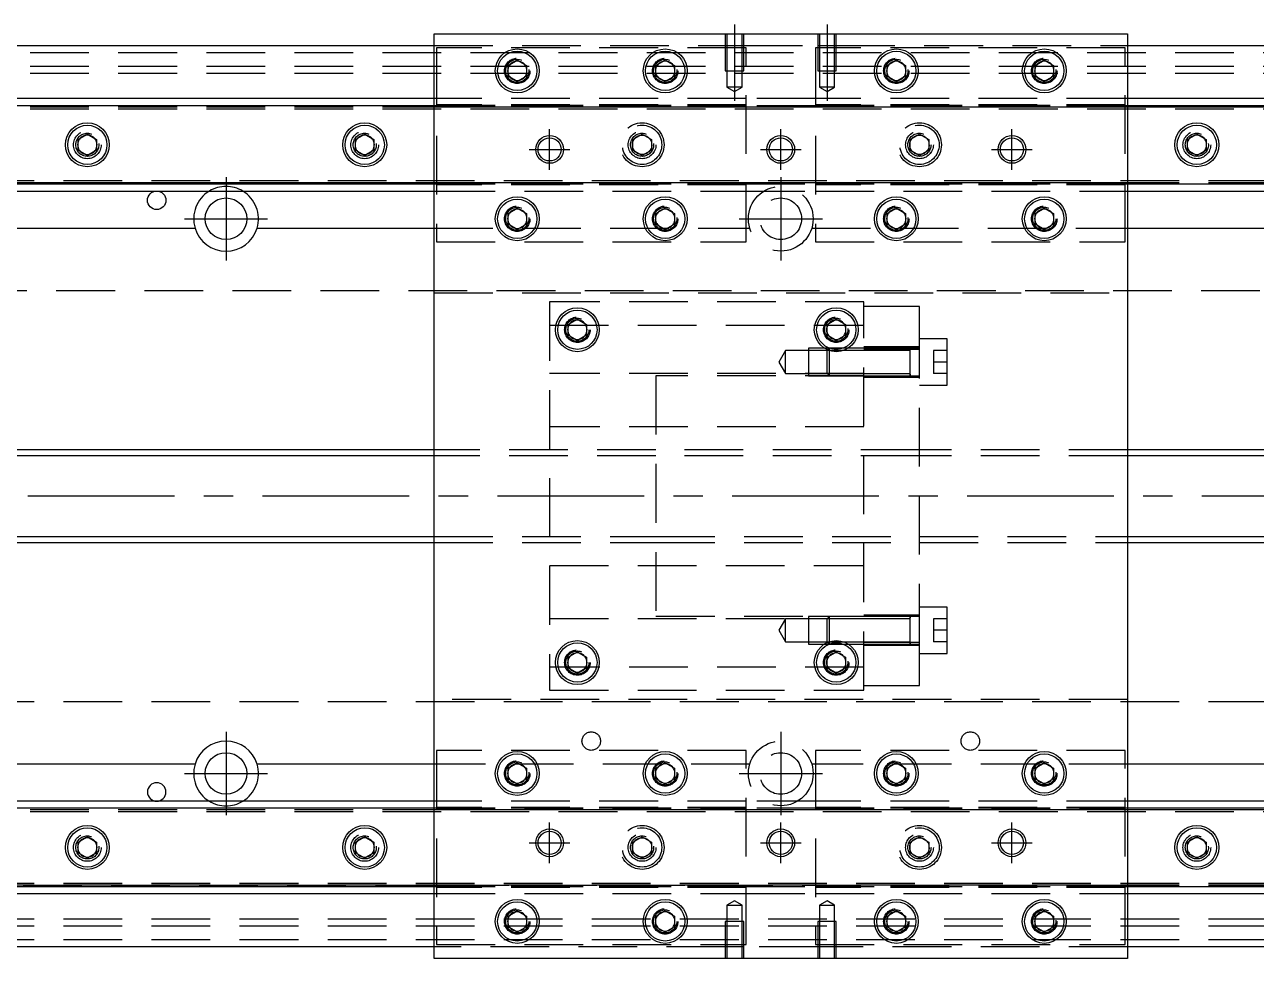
# Model space of a CAD drawing. Extents: x -20 to 1043, y -301 to 102.
# Drawn here: x 246.4 to 512.9, y -100 to 102 of the extents above; entities that cross this region are included whole.
import ezdxf

# ---------------------------------------------------------------- set-up
doc = ezdxf.new("R2010")
doc.units = 0
doc.linetypes.add('CENTER', pattern=[50.8, 31.75, -6.35, 6.35, -6.35])
doc.linetypes.add('DASHED', pattern=[19.05, 12.7, -6.35])
doc.layers.get('0').update_dxf_attribs({"linetype": 'CONTINUOUS'})
doc.layers.add('CENTER', color=1, linetype='CENTER')

msp = doc.modelspace()

# ---------------------------------------------------------------- linework, layer by layer
at = {"color": 7, "linetype": 'CONTINUOUS'}
for p, q in [((335, -100), (335, 100)), ((335, 100), (485, 100)), ((485, 100), (485, -100)), ((0, 97.5), (335, 97.5)), ((485, 97.5), (820, 97.5)), ((351, 93.1547), (353, 94.309402)), ((353, 94.309402), (355, 93.1547)), ((383, 93.1547), (385, 94.309402)), ((385, 94.309402), (387, 93.1547)), ((433, 93.1547), (435, 94.309402)), ((435, 94.309402), (437, 93.1547)), ((465, 93.1547), (467, 94.309402)), ((467, 94.309402), (469, 93.1547)), ((351, 90.8453), (351, 93.1547)), ((353, 89.690598), (351, 90.8453)), ((355, 90.8453), (353, 89.690598)), ((355, 93.1547), (355, 90.8453)), ((383, 90.8453), (383, 93.1547)), ((385, 89.690598), (383, 90.8453)), ((387, 90.8453), (385, 89.690598)), ((387, 93.1547), (387, 90.8453)), ((433, 90.8453), (433, 93.1547)), ((435, 89.690598), (433, 90.8453)), ((437, 90.8453), (435, 89.690598)), ((437, 93.1547), (437, 90.8453)), ((465, 90.8453), (465, 93.1547)), ((467, 89.690598), (465, 90.8453)), ((469, 90.8453), (467, 89.690598)), ((469, 93.1547), (469, 90.8453)), ((335, 86), (0, 86)), ((820, 86), (485, 86)), ((335, 84.460392), (0, 84.460392)), ((820, 84.460392), (485, 84.460392)), ((258, 77.1547), (260, 78.309402)), ((260, 78.309402), (262, 77.1547)), ((318, 77.1547), (320, 78.309402)), ((320, 78.309402), (322, 77.1547)), ((498, 77.1547), (500, 78.309402)), ((500, 78.309402), (502, 77.1547)), ((258, 74.8453), (258, 77.1547)), ((260, 73.690598), (258, 74.8453)), ((262, 74.8453), (260, 73.690598)), ((262, 77.1547), (262, 74.8453)), ((318, 74.8453), (318, 77.1547)), ((320, 73.690598), (318, 74.8453)), ((322, 74.8453), (320, 73.690598)), ((322, 77.1547), (322, 74.8453)), ((498, 74.8453), (498, 77.1547)), ((500, 73.690598), (498, 74.8453)), ((502, 74.8453), (500, 73.690598)), ((502, 77.1547), (502, 74.8453)), ((0, 67.539608), (335, 67.539608)), ((485, 67.539608), (820, 67.539608)), ((0, 66), (335, 66)), ((485, 66), (820, 66)), ((351, 61.1547), (353, 62.309402)), ((353, 62.309402), (355, 61.1547)), ((383, 61.1547), (385, 62.309402)), ((385, 62.309402), (387, 61.1547)), ((433, 61.1547), (435, 62.309402)), ((435, 62.309402), (437, 61.1547)), ((465, 61.1547), (467, 62.309402)), ((467, 62.309402), (469, 61.1547)), ((351, 58.8453), (351, 61.1547)), ((353, 57.690598), (351, 58.8453)), ((355, 58.8453), (353, 57.690598)), ((355, 61.1547), (355, 58.8453)), ((383, 58.8453), (383, 61.1547)), ((385, 57.690598), (383, 58.8453)), ((387, 58.8453), (385, 57.690598)), ((387, 61.1547), (387, 58.8453)), ((433, 58.8453), (433, 61.1547)), ((435, 57.690598), (433, 58.8453)), ((437, 58.8453), (435, 57.690598)), ((437, 61.1547), (437, 58.8453)), ((465, 58.8453), (465, 61.1547)), ((467, 57.690598), (465, 58.8453)), ((469, 58.8453), (467, 57.690598)), ((469, 61.1547), (469, 58.8453)), ((176.708204, 58), (283.291796, 58)), ((296.708204, 58), (335, 58)), ((485, 58), (523.291796, 58)), ((364, 37.1547), (366, 38.309402)), ((366, 38.309402), (368, 37.1547)), ((420, 37.1547), (422, 38.309402)), ((422, 38.309402), (424, 37.1547)), ((364, 34.8453), (364, 37.1547)), ((366, 33.690598), (364, 34.8453)), ((368, 34.8453), (366, 33.690598)), ((368, 37.1547), (368, 34.8453)), ((420, 34.8453), (420, 37.1547)), ((422, 33.690598), (420, 34.8453)), ((424, 34.8453), (422, 33.690598)), ((424, 37.1547), (424, 34.8453)), ((438, 26.011846), (438, 26.012874)), ((335, 10), (28, 10)), ((763, 10), (485, 10)), ((28, -10), (335, -10)), ((485, -10), (763, -10)), ((420, -31.511852), (420.44468, -31.511852)), ((364, -34.8453), (366, -33.690598)), ((366, -33.690598), (368, -34.8453)), ((420, -34.8453), (422, -33.690598)), ((422, -33.690598), (424, -34.8453)), ((364, -37.1547), (364, -34.8453)), ((366, -38.309402), (364, -37.1547)), ((368, -37.1547), (366, -38.309402)), ((368, -34.8453), (368, -37.1547)), ((420, -37.1547), (420, -34.8453)), ((422, -38.309402), (420, -37.1547)), ((424, -37.1547), (422, -38.309402)), ((424, -34.8453), (424, -37.1547)), ((283.291796, -58), (176.708204, -58)), ((335, -58), (296.708204, -58)), ((351, -58.8453), (353, -57.690598)), ((353, -57.690598), (355, -58.8453)), ((383, -58.8453), (385, -57.690598)), ((385, -57.690598), (387, -58.8453)), ((433, -58.8453), (435, -57.690598)), ((435, -57.690598), (437, -58.8453)), ((465, -58.8453), (467, -57.690598)), ((467, -57.690598), (469, -58.8453)), ((523.291796, -58), (485, -58)), ((351, -61.1547), (351, -58.8453)), ((353, -62.309402), (351, -61.1547)), ((355, -61.1547), (353, -62.309402)), ((355, -58.8453), (355, -61.1547)), ((383, -61.1547), (383, -58.8453)), ((385, -62.309402), (383, -61.1547)), ((387, -61.1547), (385, -62.309402)), ((387, -58.8453), (387, -61.1547)), ((433, -61.1547), (433, -58.8453)), ((435, -62.309402), (433, -61.1547)), ((437, -61.1547), (435, -62.309402)), ((437, -58.8453), (437, -61.1547)), ((465, -61.1547), (465, -58.8453)), ((467, -62.309402), (465, -61.1547)), ((469, -61.1547), (467, -62.309402)), ((469, -58.8453), (469, -61.1547)), ((335, -66), (0, -66)), ((820, -66), (485, -66)), ((335, -67.539608), (0, -67.539608)), ((820, -67.539608), (485, -67.539608)), ((258, -74.8453), (260, -73.690598)), ((260, -73.690598), (262, -74.8453)), ((318, -74.8453), (320, -73.690598)), ((320, -73.690598), (322, -74.8453)), ((498, -74.8453), (500, -73.690598)), ((500, -73.690598), (502, -74.8453)), ((258, -77.1547), (258, -74.8453)), ((260, -78.309402), (258, -77.1547)), ((262, -77.1547), (260, -78.309402)), ((262, -74.8453), (262, -77.1547)), ((318, -77.1547), (318, -74.8453)), ((320, -78.309402), (318, -77.1547)), ((322, -77.1547), (320, -78.309402)), ((322, -74.8453), (322, -77.1547)), ((498, -77.1547), (498, -74.8453)), ((500, -78.309402), (498, -77.1547)), ((502, -77.1547), (500, -78.309402)), ((502, -74.8453), (502, -77.1547)), ((0, -84.460392), (335, -84.460392)), ((485, -84.460392), (820, -84.460392)), ((0, -86), (335, -86)), ((485, -86), (820, -86)), ((351, -90.8453), (353, -89.690598)), ((353, -89.690598), (355, -90.8453)), ((383, -90.8453), (385, -89.690598)), ((385, -89.690598), (387, -90.8453)), ((433, -90.8453), (435, -89.690598)), ((435, -89.690598), (437, -90.8453)), ((465, -90.8453), (467, -89.690598)), ((467, -89.690598), (469, -90.8453)), ((351, -93.1547), (351, -90.8453)), ((353, -94.309402), (351, -93.1547)), ((355, -93.1547), (353, -94.309402)), ((355, -90.8453), (355, -93.1547)), ((383, -93.1547), (383, -90.8453)), ((385, -94.309402), (383, -93.1547)), ((387, -93.1547), (385, -94.309402)), ((387, -90.8453), (387, -93.1547)), ((433, -93.1547), (433, -90.8453)), ((435, -94.309402), (433, -93.1547)), ((437, -93.1547), (435, -94.309402)), ((437, -90.8453), (437, -93.1547)), ((465, -93.1547), (465, -90.8453)), ((467, -94.309402), (465, -93.1547)), ((469, -93.1547), (467, -94.309402)), ((469, -90.8453), (469, -93.1547)), ((335, -97.5), (0, -97.5)), ((820, -97.5), (485, -97.5)), ((485, -100), (335, -100))]:
    msp.add_line(p, q, dxfattribs=at)
at = {"color": 3, "linetype": 'DASHED'}
for p, q in [((398.000006, 100), (398.000006, 92)), ((398.35, 100), (398.35, 92)), ((401.65, 92), (401.65, 100)), ((401.999994, 92), (401.999994, 100)), ((418.000006, 100), (418.000006, 92)), ((418.35, 100), (418.35, 92)), ((421.65, 92), (421.65, 100)), ((421.999994, 92), (421.999994, 100)), ((0, 96), (820, 96)), ((335, 97.5), (398.000006, 97.5)), ((335.5, 97), (335.5, 55)), ((402.5, 97), (335.5, 97)), ((398.000006, 97.5), (401.999994, 97.5)), ((401.999994, 97.5), (418.000006, 97.5)), ((402.5, 55), (402.5, 97)), ((484.5, 97), (417.5, 97)), ((417.5, 97), (417.5, 55)), ((418.000006, 97.5), (421.999994, 97.5)), ((421.999994, 97.5), (485, 97.5)), ((484.5, 55), (484.5, 97)), ((0, 93), (820, 93)), ((0, 91.5), (820, 91.5)), ((355.483582, 92.286038), (355.5, 92)), ((387.483582, 92.286038), (387.5, 92)), ((398.000006, 92), (401.999994, 92)), ((398.35, 92), (398.35, 88.5)), ((401.65, 88.5), (401.65, 92)), ((418.000006, 92), (421.999994, 92)), ((418.35, 92), (418.35, 88.5)), ((421.65, 88.5), (421.65, 92)), ((437.483582, 92.286038), (437.5, 92)), ((469.483582, 92.286038), (469.5, 92)), ((401.65, 88.5), (398.35, 88.5)), ((398.35, 88.5), (400, 87.547372)), ((400, 87.547372), (401.65, 88.5)), ((421.65, 88.5), (418.35, 88.5)), ((418.35, 88.5), (420, 87.547372)), ((420, 87.547372), (421.65, 88.5)), ((335.5, 86), (335, 86)), ((402.5, 86), (335.5, 86)), ((417.5, 86), (402.5, 86)), ((484.5, 86), (417.5, 86)), ((485, 86), (484.5, 86)), ((0, 84.204452), (335, 84.204452)), ((0, 84.2), (820, 84.2)), ((0, 83.8), (820, 83.8)), ((335.5, 84.460392), (335, 84.460392)), ((335, 84.204452), (335.5, 84.204452)), ((402.5, 84.643014), (335.5, 84.643014)), ((335.5, 84.6), (402.5, 84.6)), ((402.5, 84.460392), (335.5, 84.460392)), ((335.5, 84.3), (402.5, 84.3)), ((335.5, 84.204452), (484.5, 84.204452)), ((417.5, 84.460392), (402.5, 84.460392)), ((484.5, 84.643014), (417.5, 84.643014)), ((417.5, 84.6), (484.5, 84.6)), ((484.5, 84.460392), (417.5, 84.460392)), ((417.5, 84.3), (484.5, 84.3)), ((485, 84.460392), (484.5, 84.460392)), ((484.5, 84.204452), (485, 84.204452)), ((485, 84.204452), (820, 84.204452)), ((378, 77.1547), (380, 78.309402)), ((380, 78.309402), (382, 77.1547)), ((438, 77.1547), (440, 78.309402)), ((440, 78.309402), (442, 77.1547)), ((262.483582, 76.286038), (262.5, 76)), ((322.483582, 76.286038), (322.5, 76)), ((378, 74.8453), (378, 77.1547)), ((380, 73.690598), (378, 74.8453)), ((382, 74.8453), (380, 73.690598)), ((382, 77.1547), (382, 74.8453)), ((382.483582, 76.286038), (382.5, 76)), ((437.5, 76), (437.518502, 76.303588)), ((438, 74.8453), (438, 77.1547)), ((440, 73.690598), (438, 74.8453)), ((442, 74.8453), (440, 73.690598)), ((442, 77.1547), (442, 74.8453)), ((502.483582, 76.286038), (502.5, 76)), ((820, 68.2), (0, 68.2)), ((820, 67.8), (0, 67.8)), ((335, 67.795548), (0, 67.795548)), ((335.5, 67.795548), (335, 67.795548)), ((335, 67.539608), (335.5, 67.539608)), ((484.5, 67.795548), (335.5, 67.795548)), ((402.5, 67.7), (335.5, 67.7)), ((335.5, 67.539608), (402.5, 67.539608)), ((402.5, 67.4), (335.5, 67.4)), ((402.5, 67.356986), (335.5, 67.356986)), ((402.5, 67.539608), (417.5, 67.539608)), ((484.5, 67.7), (417.5, 67.7)), ((417.5, 67.539608), (484.5, 67.539608)), ((484.5, 67.4), (417.5, 67.4)), ((484.5, 67.356986), (417.5, 67.356986)), ((485, 67.795548), (484.5, 67.795548)), ((484.5, 67.539608), (485, 67.539608)), ((820, 67.795548), (485, 67.795548)), ((335, 66), (335.5, 66)), ((335.5, 66), (402.5, 66)), ((402.5, 66), (417.5, 66)), ((417.5, 66), (484.5, 66)), ((484.5, 66), (485, 66)), ((355.483582, 60.286038), (355.5, 60)), ((387.483582, 60.286038), (387.5, 60)), ((437.483582, 60.286038), (437.5, 60)), ((464.5, 60), (464.512884, 60.253488)), ((335, 58), (403.291796, 58)), ((416.708204, 58), (485, 58)), ((335.5, 55), (402.5, 55)), ((417.5, 55), (484.5, 55)), ((5.640312, 44.5), (820, 44.5)), ((335, 44), (485, 44)), ((428, 42), (360, 42)), ((360, 42), (360, -42)), ((428, -42), (428, 42)), ((440, 41), (428, 41)), ((440, 31.701734), (440, 41)), ((360, 37), (428, 37)), ((363.5, 36), (363.512884, 36.253488)), ((424.483582, 36.286038), (424.5, 36)), ((416, 32.011846), (416, 26.011856)), ((419.419858, 32.011846), (416, 32.011846)), ((420.49998, 32.011846), (419.419858, 32.011846)), ((420.5, 32.011852), (420.124214, 31.636066)), ((420.531284, 32.011846), (420.499994, 32.011846)), ((420.5, 32.011852), (420.5, 31.49306)), ((420.53127, 32.011852), (420.5, 32.011852)), ((423.46873, 32.011852), (420.53127, 32.011852)), ((423.468716, 32.011846), (420.531284, 32.011846)), ((424.580142, 32.011846), (423.468716, 32.011846)), ((424.580148, 32.011852), (423.46873, 32.011852)), ((428, 32.011846), (424.580142, 32.011846)), ((428, 32.011852), (424.580148, 32.011852)), ((440, 32.261852), (428, 32.261852)), ((438.005, 32.011852), (428.00002, 32.011852)), ((440, 32.011852), (437.995, 32.011852)), ((438, 31.662054), (438, 32.011852)), ((438, 32.011852), (438, 31.662054)), ((446, 34.011852), (440, 34.011852)), ((446, 24.011852), (446, 34.011852)), ((411, 31.511852), (409.556624, 29.011852)), ((411, 26.511852), (411, 31.511852)), ((416, 31.511852), (411, 31.511852)), ((419.99998, 31.511852), (416, 31.511852)), ((420.124214, 31.636066), (420, 31.511852)), ((420, 26.511852), (420, 31.511852)), ((420.44468, 31.511852), (420, 31.511852)), ((423.55532, 31.511852), (420.44468, 31.511852)), ((420.5, 31.49306), (420.5, 26.011852)), ((428, 31.511852), (423.55532, 31.511852)), ((440, 31.701734), (428, 31.701734)), ((438, 31.511852), (428.00002, 31.511852)), ((438, 26.361648), (438, 31.662054)), ((440, -31.701734), (440, 31.701734)), ((443, 31.511852), (443, 29.011852)), ((446, 31.511852), (443, 31.511852)), ((409.556624, 29.011852), (411, 26.511852)), ((446, 29.011852), (443, 29.011852)), ((443, 29.011852), (443, 26.511852)), ((428, 26.5), (360, 26.5)), ((383, 26), (383, -26)), ((428, 26), (383, 26)), ((411, 26.511852), (416, 26.511852)), ((416, 26.511852), (419.99998, 26.511852)), ((416, 26.011856), (420.49998, 26.011856)), ((420, 26.511852), (428, 26.511852)), ((420, 26.511852), (420.5, 26.011852)), ((420.5, 26.011856), (428, 26.011856)), ((420.5, 26.011852), (428, 26.011852)), ((428, 25.761852), (440, 25.761852)), ((428.00002, 26.511852), (438, 26.511852)), ((428.00002, 26.011852), (438.005, 26.011852)), ((437.995, 26.011852), (440, 26.011852)), ((438, 26.011852), (438, 26.361648)), ((438, 26.361648), (438, 26.011852)), ((440, 24.011852), (446, 24.011852)), ((446, 26.511852), (443, 26.511852)), ((428, 15), (360, 15)), ((382.99998, 10), (335, 10)), ((382.99998, 8.75), (335, 8.75)), ((440, 10), (383, 10)), ((440, 8.75), (383, 8.75)), ((485, 10), (440.00002, 10)), ((485, 8.75), (440.00002, 8.75)), ((335, -8.75), (382.99998, -8.75)), ((335, -10), (382.99998, -10)), ((383, -8.75), (440, -8.75)), ((383, -10), (440, -10)), ((440.00002, -8.75), (485, -8.75)), ((440.00002, -10), (485, -10)), ((360, -15), (428, -15)), ((360, -26.5), (428, -26.5)), ((383, -26), (428, -26)), ((411, -26.511852), (409.556624, -29.011852)), ((411, -31.511852), (411, -26.511852)), ((416, -26.511852), (411, -26.511852)), ((416, -26.011856), (416, -32.011846)), ((420.49998, -26.011856), (416, -26.011856)), ((419.99998, -26.511852), (416, -26.511852)), ((420.5, -26.011852), (420, -26.511852)), ((420, -31.511852), (420, -26.511852)), ((428, -26.511852), (420, -26.511852)), ((420.5, -26.011852), (420.5, -31.49306)), ((428, -26.011852), (420.5, -26.011852)), ((428, -26.011856), (420.5, -26.011856)), ((440, -25.761852), (428, -25.761852)), ((438.005, -26.011852), (428.00002, -26.011852)), ((438, -26.511852), (428.00002, -26.511852)), ((440, -26.011852), (437.995, -26.011852)), ((438, -26.511852), (438, -26.011846)), ((438, -26.361648), (438, -26.011852)), ((438, -26.011852), (438, -26.361648)), ((438, -31.662054), (438, -26.361648)), ((446, -24.011852), (440, -24.011852)), ((443, -26.511852), (443, -29.011852)), ((446, -26.511852), (443, -26.511852)), ((446, -34.011852), (446, -24.011852)), ((409.556624, -29.011852), (411, -31.511852)), ((446, -29.011852), (443, -29.011852)), ((443, -29.011852), (443, -31.511852)), ((411, -31.511852), (416, -31.511852)), ((416, -31.511852), (419.99998, -31.511852)), ((420, -31.511852), (420.124214, -31.636066)), ((420.124214, -31.636066), (420.5, -32.011852)), ((420.44468, -31.511852), (423.55532, -31.511852)), ((420.5, -31.49306), (420.5, -32.011852)), ((423.55532, -31.511852), (428, -31.511852)), ((440, -31.701734), (428, -31.701734)), ((440, -31.701734), (428, -31.701734)), ((428.00002, -31.511852), (438, -31.511852)), ((438, -32.011856), (438, -31.511852)), ((438, -32.011852), (438, -31.662054)), ((438, -31.662054), (438, -32.011852)), ((440, -41), (440, -31.701734)), ((446, -31.511852), (443, -31.511852)), ((416, -32.011846), (419.419858, -32.011846)), ((419.419858, -32.011846), (420.49998, -32.011846)), ((420.499994, -32.011846), (420.531284, -32.011846)), ((420.5, -32.011852), (420.53127, -32.011852)), ((420.53127, -32.011852), (423.46873, -32.011852)), ((420.531284, -32.011846), (423.468716, -32.011846)), ((423.468716, -32.011846), (424.580142, -32.011846)), ((423.46873, -32.011852), (424.580148, -32.011852)), ((424.580142, -32.011846), (428, -32.011846)), ((424.580148, -32.011852), (428, -32.011852)), ((428, -32.261852), (440, -32.261852)), ((428.00002, -32.011852), (438.005, -32.011852)), ((437.995, -32.011852), (440, -32.011852)), ((440, -34.011852), (446, -34.011852)), ((428, -37), (360, -37)), ((363.5, -36), (363.512884, -35.746512)), ((424.483582, -35.713962), (424.5, -36)), ((360, -42), (428, -42)), ((428, -41), (440, -41)), ((820, -44.5), (5.640312, -44.5)), ((485, -44), (335, -44)), ((402.5, -55), (335.5, -55)), ((335.5, -55), (335.5, -97)), ((402.5, -97), (402.5, -55)), ((484.5, -55), (417.5, -55)), ((417.5, -55), (417.5, -97)), ((484.5, -97), (484.5, -55)), ((403.291796, -58), (335, -58)), ((485, -58), (416.708204, -58)), ((355.483582, -59.713962), (355.5, -60)), ((387.483582, -59.713962), (387.5, -60)), ((437.483582, -59.713962), (437.5, -60)), ((469.483582, -59.713962), (469.5, -60)), ((335.5, -66), (335, -66)), ((402.5, -66), (335.5, -66)), ((417.5, -66), (402.5, -66)), ((484.5, -66), (417.5, -66)), ((485, -66), (484.5, -66)), ((0, -67.795548), (335, -67.795548)), ((0, -67.8), (820, -67.8)), ((0, -68.2), (820, -68.2)), ((335.5, -67.539608), (335, -67.539608)), ((335, -67.795548), (335.5, -67.795548)), ((402.5, -67.356986), (335.5, -67.356986)), ((335.5, -67.4), (402.5, -67.4)), ((402.5, -67.539608), (335.5, -67.539608)), ((335.5, -67.7), (402.5, -67.7)), ((335.5, -67.795548), (484.5, -67.795548)), ((417.5, -67.539608), (402.5, -67.539608)), ((484.5, -67.356986), (417.5, -67.356986)), ((417.5, -67.4), (484.5, -67.4)), ((484.5, -67.539608), (417.5, -67.539608)), ((417.5, -67.7), (484.5, -67.7)), ((485, -67.539608), (484.5, -67.539608)), ((484.5, -67.795548), (485, -67.795548)), ((485, -67.795548), (820, -67.795548)), ((378, -74.8453), (380, -73.690598)), ((380, -73.690598), (382, -74.8453)), ((438, -74.8453), (440, -73.690598)), ((440, -73.690598), (442, -74.8453)), ((262.483582, -75.713962), (262.5, -76)), ((322.483582, -75.713962), (322.5, -76)), ((378, -77.1547), (378, -74.8453)), ((380, -78.309402), (378, -77.1547)), ((382, -77.1547), (380, -78.309402)), ((382, -74.8453), (382, -77.1547)), ((382.483582, -75.713962), (382.5, -76)), ((437.5, -76), (437.518502, -75.696412)), ((438, -77.1547), (438, -74.8453)), ((440, -78.309402), (438, -77.1547)), ((442, -77.1547), (440, -78.309402)), ((442, -74.8453), (442, -77.1547)), ((502.483582, -75.713962), (502.5, -76)), ((820, -83.8), (0, -83.8)), ((820, -84.2), (0, -84.2)), ((335, -84.204452), (0, -84.204452)), ((335.5, -84.204452), (335, -84.204452)), ((335, -84.460392), (335.5, -84.460392)), ((484.5, -84.204452), (335.5, -84.204452)), ((402.5, -84.3), (335.5, -84.3)), ((335.5, -84.460392), (402.5, -84.460392)), ((402.5, -84.6), (335.5, -84.6)), ((402.5, -84.643014), (335.5, -84.643014)), ((402.5, -84.460392), (417.5, -84.460392)), ((484.5, -84.3), (417.5, -84.3)), ((417.5, -84.460392), (484.5, -84.460392)), ((484.5, -84.6), (417.5, -84.6)), ((484.5, -84.643014), (417.5, -84.643014)), ((485, -84.204452), (484.5, -84.204452)), ((484.5, -84.460392), (485, -84.460392)), ((820, -84.204452), (485, -84.204452)), ((335, -86), (335.5, -86)), ((335.5, -86), (402.5, -86)), ((400, -87.547372), (398.35, -88.5)), ((401.65, -88.5), (400, -87.547372)), ((402.5, -86), (417.5, -86)), ((417.5, -86), (484.5, -86)), ((420, -87.547372), (418.35, -88.5)), ((421.65, -88.5), (420, -87.547372)), ((484.5, -86), (485, -86)), ((398.35, -88.5), (401.65, -88.5)), ((398.35, -88.5), (398.35, -92)), ((401.65, -92), (401.65, -88.5)), ((418.35, -88.5), (421.65, -88.5)), ((418.35, -88.5), (418.35, -92)), ((421.65, -92), (421.65, -88.5)), ((820, -91.5), (0, -91.5)), ((820, -93), (0, -93)), ((350.5, -92), (350.512884, -91.746512)), ((382.5, -92), (382.518502, -91.696412)), ((401.999994, -92), (398.000006, -92)), ((398.000006, -92), (398.000006, -100)), ((398.35, -92), (398.35, -100)), ((401.65, -100), (401.65, -92)), ((401.999994, -100), (401.999994, -92)), ((421.999994, -92), (418.000006, -92)), ((418.000006, -92), (418.000006, -100)), ((418.35, -92), (418.35, -100)), ((421.65, -100), (421.65, -92)), ((421.999994, -100), (421.999994, -92)), ((432.5, -92), (432.518502, -91.696412)), ((469.483582, -91.713962), (469.5, -92)), ((820, -96), (0, -96)), ((398.000006, -97.5), (335, -97.5)), ((335.5, -97), (402.5, -97)), ((401.999994, -97.5), (398.000006, -97.5)), ((418.000006, -97.5), (401.999994, -97.5)), ((417.5, -97), (484.5, -97)), ((421.999994, -97.5), (418.000006, -97.5)), ((485, -97.5), (421.999994, -97.5))]:
    msp.add_line(p, q, dxfattribs=at)
at = {"color": 3, "linetype": 'CONTINUOUS'}
for p, q in [((335, 8.75), (28, 8.75)), ((763, 8.75), (485, 8.75)), ((28, -8.75), (335, -8.75)), ((485, -8.75), (763, -8.75))]:
    msp.add_line(p, q, dxfattribs=at)
at = {"color": 7, "linetype": 'CONTINUOUS'}
for centre, radius in [((353, 92), 4.75), ((353, 92), 4.25), ((385, 92), 4.75), ((385, 92), 4.25), ((435, 92), 4.75), ((435, 92), 4.25), ((467, 92), 4.75), ((467, 92), 4.25), ((260, 76), 4.75), ((260, 76), 4.25), ((320, 76), 4.75), ((320, 76), 4.25), ((500, 76), 4.75), ((500, 76), 4.25), ((360, 75), 2.5), ((410, 75), 3), ((410, 75), 2.5), ((460, 75), 2.5), ((275, 64), 2), ((290, 60), 4.5), ((353, 60), 4.75), ((353, 60), 4.25), ((385, 60), 4.75), ((385, 60), 4.25), ((435, 60), 4.75), ((435, 60), 4.25), ((467, 60), 4.75), ((467, 60), 4.25), ((366, 36), 4.75), ((366, 36), 4.25), ((422, 36), 4.75), ((422, 36), 4.25), ((366, -36), 4.75), ((366, -36), 4.25), ((422, -36), 4.75), ((422, -36), 4.25), ((290, -60), 4.5), ((353, -60), 4.75), ((353, -60), 4.25), ((385, -60), 4.75), ((385, -60), 4.25), ((435, -60), 4.75), ((435, -60), 4.25), ((467, -60), 4.75), ((467, -60), 4.25), ((260, -76), 4.75), ((260, -76), 4.25), ((320, -76), 4.75), ((320, -76), 4.25), ((500, -76), 4.75), ((500, -76), 4.25), ((360, -75), 2.5), ((410, -75), 3), ((410, -75), 2.5), ((460, -75), 2.5), ((353, -92), 4.75), ((353, -92), 4.25), ((385, -92), 4.75), ((385, -92), 4.25), ((435, -92), 4.75), ((435, -92), 4.25), ((467, -92), 4.75), ((467, -92), 4.25)]:
    msp.add_circle(centre, radius, dxfattribs=at)
at = {"color": 3, "linetype": 'DASHED'}
for centre, radius in [((353, 92), 2.75), ((353, 92), 2.5), ((385, 92), 2.75), ((385, 92), 2.5), ((435, 92), 2.75), ((435, 92), 2.5), ((467, 92), 2.75), ((467, 92), 2.5), ((380, 76), 4.75), ((380, 76), 4.25), ((440, 76), 4.75), ((440, 76), 4.25), ((260, 76), 3), ((260, 76), 2.5), ((320, 76), 3), ((320, 76), 2.5), ((380, 76), 3), ((380, 76), 2.5), ((380, 76), 2.1), ((440, 76), 3), ((440, 76), 2.5), ((440, 76), 2.1), ((500, 76), 3), ((500, 76), 2.5), ((410, 60), 7), ((410, 60), 4.5), ((353, 60), 2.75), ((353, 60), 2.5), ((385, 60), 2.75), ((385, 60), 2.5), ((435, 60), 2.75), ((435, 60), 2.5), ((467, 60), 2.75), ((467, 60), 2.5), ((366, 36), 2.75), ((366, 36), 2.5), ((422, 36), 2.75), ((422, 36), 2.5), ((366, -36), 2.75), ((366, -36), 2.5), ((422, -36), 2.75), ((422, -36), 2.5), ((369, -53), 2), ((410, -60), 7), ((451, -53), 2), ((410, -60), 4.5), ((353, -60), 2.75), ((353, -60), 2.5), ((385, -60), 2.75), ((385, -60), 2.5), ((435, -60), 2.75), ((435, -60), 2.5), ((467, -60), 2.75), ((467, -60), 2.5), ((380, -76), 4.75), ((380, -76), 4.25), ((440, -76), 4.75), ((440, -76), 4.25), ((260, -76), 3), ((260, -76), 2.5), ((320, -76), 3), ((320, -76), 2.5), ((380, -76), 3), ((380, -76), 2.5), ((380, -76), 2.1), ((440, -76), 3), ((440, -76), 2.5), ((440, -76), 2.1), ((500, -76), 3), ((500, -76), 2.5), ((353, -92), 2.75), ((353, -92), 2.5), ((385, -92), 2.75), ((385, -92), 2.5), ((435, -92), 2.75), ((435, -92), 2.5), ((467, -92), 2.75), ((467, -92), 2.5)]:
    msp.add_circle(centre, radius, dxfattribs=at)
at = {"color": 3, "linetype": 'CONTINUOUS'}
for centre in [(360, 75), (460, 75), (360, -75), (460, -75)]:
    msp.add_circle(centre, 3, dxfattribs=at)
at = {"color": 7, "linetype": 'CONTINUOUS'}
for centre, radius, start, end in [((353, 92), 2.1, 137.75279, 162.24721), ((353, 92), 2.1, 102.24721, 137.75279), ((353, 92), 2.1, 77.75279, 102.24721), ((353, 92), 2.1, 42.24721, 77.75279), ((353, 92), 2.1, 17.75279, 42.24721), ((385, 92), 2.1, 137.75279, 162.24721), ((385, 92), 2.1, 102.24721, 137.75279), ((385, 92), 2.1, 77.75279, 102.24721), ((385, 92), 2.1, 42.24721, 77.75279), ((385, 92), 2.1, 17.75279, 42.24721), ((435, 92), 2.1, 137.75279, 162.24721), ((435, 92), 2.1, 102.24721, 137.75279), ((435, 92), 2.1, 77.75279, 102.24721), ((435, 92), 2.1, 42.24721, 77.75279), ((435, 92), 2.1, 17.75279, 42.24721), ((467, 92), 2.1, 137.75279, 162.24721), ((467, 92), 2.1, 102.24721, 137.75279), ((467, 92), 2.1, 77.75279, 102.24721), ((467, 92), 2.1, 42.24721, 77.75279), ((467, 92), 2.1, 17.75279, 42.24721), ((353, 92), 2.1, 162.24721, 180), ((353, 92), 2.1, 180, 197.75279), ((353, 92), 2.1, 197.75279, 222.24721), ((353, 92), 2.1, 317.75279, 342.24721), ((353, 92), 2.1, 342.24721, 17.75279), ((385, 92), 2.1, 162.24721, 180), ((385, 92), 2.1, 180, 197.75279), ((385, 92), 2.1, 197.75279, 222.24721), ((385, 92), 2.1, 317.75279, 342.24721), ((385, 92), 2.1, 342.24721, 17.75279), ((435, 92), 2.1, 162.24721, 180), ((435, 92), 2.1, 180, 197.75279), ((435, 92), 2.1, 197.75279, 222.24721), ((435, 92), 2.1, 317.75279, 342.24721), ((435, 92), 2.1, 342.24721, 17.75279), ((467, 92), 2.1, 162.24721, 180), ((467, 92), 2.1, 180, 197.75279), ((467, 92), 2.1, 197.75279, 222.24721), ((467, 92), 2.1, 317.75279, 342.24721), ((467, 92), 2.1, 342.24721, 17.75279), ((353, 92), 2.1, 222.24721, 257.75279), ((353, 92), 2.1, 257.75279, 282.24721), ((353, 92), 2.1, 282.24721, 317.75279), ((385, 92), 2.1, 222.24721, 257.75279), ((385, 92), 2.1, 257.75279, 282.24721), ((385, 92), 2.1, 282.24721, 317.75279), ((435, 92), 2.1, 222.24721, 257.75279), ((435, 92), 2.1, 257.75279, 282.24721), ((435, 92), 2.1, 282.24721, 317.75279), ((467, 92), 2.1, 222.24721, 257.75279), ((467, 92), 2.1, 257.75279, 282.24721), ((467, 92), 2.1, 282.24721, 317.75279), ((260, 76), 2.1, 137.75279, 162.24721), ((260, 76), 2.1, 102.24721, 137.75279), ((260, 76), 2.1, 77.75279, 102.24721), ((260, 76), 2.1, 42.24721, 77.75279), ((260, 76), 2.1, 17.75279, 42.24721), ((320, 76), 2.1, 137.75279, 162.24721), ((320, 76), 2.1, 102.24721, 137.75279), ((320, 76), 2.1, 77.75279, 102.24721), ((320, 76), 2.1, 42.24721, 77.75279), ((320, 76), 2.1, 17.75279, 42.24721), ((500, 76), 2.1, 137.75279, 162.24721), ((500, 76), 2.1, 102.24721, 137.75279), ((500, 76), 2.1, 77.75279, 102.24721), ((500, 76), 2.1, 42.24721, 77.75279), ((500, 76), 2.1, 17.75279, 42.24721), ((260, 76), 2.1, 162.24721, 180), ((260, 76), 2.1, 180, 197.75279), ((260, 76), 2.1, 197.75279, 222.24721), ((260, 76), 2.1, 317.75279, 342.24721), ((260, 76), 2.1, 342.24721, 17.75279), ((320, 76), 2.1, 162.24721, 180), ((320, 76), 2.1, 180, 197.75279), ((320, 76), 2.1, 197.75279, 222.24721), ((320, 76), 2.1, 317.75279, 342.24721), ((320, 76), 2.1, 342.24721, 17.75279), ((500, 76), 2.1, 162.24721, 180), ((500, 76), 2.1, 180, 197.75279), ((500, 76), 2.1, 197.75279, 222.24721), ((500, 76), 2.1, 317.75279, 342.24721), ((500, 76), 2.1, 342.24721, 17.75279), ((260, 76), 2.1, 222.24721, 257.75279), ((260, 76), 2.1, 257.75279, 282.24721), ((260, 76), 2.1, 282.24721, 317.75279), ((320, 76), 2.1, 222.24721, 257.75279), ((320, 76), 2.1, 257.75279, 282.24721), ((320, 76), 2.1, 282.24721, 317.75279), ((500, 76), 2.1, 222.24721, 257.75279), ((500, 76), 2.1, 257.75279, 282.24721), ((500, 76), 2.1, 282.24721, 317.75279), ((290, 60), 7, 121.002719, 196.60155), ((290, 60), 7, 343.39845, 58.997281), ((353, 60), 2.1, 137.75279, 162.24721), ((353, 60), 2.1, 102.24721, 137.75279), ((353, 60), 2.1, 77.75279, 102.24721), ((353, 60), 2.1, 42.24721, 77.75279), ((353, 60), 2.1, 17.75279, 42.24721), ((385, 60), 2.1, 137.75279, 162.24721), ((385, 60), 2.1, 102.24721, 137.75279), ((385, 60), 2.1, 77.75279, 102.24721), ((385, 60), 2.1, 42.24721, 77.75279), ((385, 60), 2.1, 17.75279, 42.24721), ((435, 60), 2.1, 137.75279, 162.24721), ((435, 60), 2.1, 102.24721, 137.75279), ((435, 60), 2.1, 77.75279, 102.24721), ((435, 60), 2.1, 42.24721, 77.75279), ((435, 60), 2.1, 17.75279, 42.24721), ((467, 60), 2.1, 137.75279, 162.24721), ((467, 60), 2.1, 102.24721, 137.75279), ((467, 60), 2.1, 77.75279, 102.24721), ((467, 60), 2.1, 42.24721, 77.75279), ((467, 60), 2.1, 17.75279, 42.24721), ((353, 60), 2.1, 162.24721, 180), ((353, 60), 2.1, 180, 197.75279), ((353, 60), 2.1, 197.75279, 222.24721), ((353, 60), 2.1, 317.75279, 342.24721), ((353, 60), 2.1, 342.24721, 17.75279), ((385, 60), 2.1, 162.24721, 180), ((385, 60), 2.1, 180, 197.75279), ((385, 60), 2.1, 197.75279, 222.24721), ((385, 60), 2.1, 317.75279, 342.24721), ((385, 60), 2.1, 342.24721, 17.75279), ((435, 60), 2.1, 162.24721, 180), ((435, 60), 2.1, 180, 197.75279), ((435, 60), 2.1, 197.75279, 222.24721), ((435, 60), 2.1, 317.75279, 342.24721), ((435, 60), 2.1, 342.24721, 17.75279), ((467, 60), 2.1, 162.24721, 180), ((467, 60), 2.1, 180, 197.75279), ((467, 60), 2.1, 197.75279, 222.24721), ((467, 60), 2.1, 317.75279, 342.24721), ((467, 60), 2.1, 342.24721, 17.75279), ((290, 60), 7, 196.60155, 343.39845), ((353, 60), 2.1, 222.24721, 257.75279), ((353, 60), 2.1, 257.75279, 282.24721), ((353, 60), 2.1, 282.24721, 317.75279), ((385, 60), 2.1, 222.24721, 257.75279), ((385, 60), 2.1, 257.75279, 282.24721), ((385, 60), 2.1, 282.24721, 317.75279), ((435, 60), 2.1, 222.24721, 257.75279), ((435, 60), 2.1, 257.75279, 282.24721), ((435, 60), 2.1, 282.24721, 317.75279), ((467, 60), 2.1, 222.24721, 257.75279), ((467, 60), 2.1, 257.75279, 282.24721), ((467, 60), 2.1, 282.24721, 317.75279), ((366, 36), 2.1, 137.75279, 162.24721), ((366, 36), 2.1, 102.24721, 137.75279), ((366, 36), 2.1, 77.75279, 102.24721), ((366, 36), 2.1, 42.24721, 77.75279), ((366, 36), 2.1, 17.75279, 42.24721), ((422, 36), 2.1, 137.75279, 162.24721), ((422, 36), 2.1, 102.24721, 137.75279), ((422, 36), 2.1, 77.75279, 102.24721), ((422, 36), 2.1, 42.24721, 77.75279), ((422, 36), 2.1, 17.75279, 42.24721), ((366, 36), 2.1, 162.24721, 180), ((366, 36), 2.1, 180, 197.75279), ((366, 36), 2.1, 197.75279, 222.24721), ((366, 36), 2.1, 317.75279, 342.24721), ((366, 36), 2.1, 342.24721, 17.75279), ((422, 36), 2.1, 162.24721, 180), ((422, 36), 2.1, 180, 197.75279), ((422, 36), 2.1, 197.75279, 222.24721), ((422, 36), 2.1, 317.75279, 342.24721), ((422, 36), 2.1, 342.24721, 17.75279), ((366, 36), 2.1, 222.24721, 257.75279), ((366, 36), 2.1, 257.75279, 282.24721), ((366, 36), 2.1, 282.24721, 317.75279), ((422, 36), 2.1, 222.24721, 257.75279), ((422, 36), 2.1, 257.75279, 282.24721), ((422, 36), 2.1, 282.24721, 317.75279), ((366, -36), 2.1, 137.75279, 162.24721), ((366, -36), 2.1, 102.24721, 137.75279), ((366, -36), 2.1, 77.75279, 102.24721), ((366, -36), 2.1, 42.24721, 77.75279), ((366, -36), 2.1, 17.75279, 42.24721), ((422, -36), 2.1, 137.75279, 162.24721), ((422, -36), 2.1, 102.24721, 137.75279), ((422, -36), 2.1, 77.75279, 102.24721), ((422, -36), 2.1, 42.24721, 77.75279), ((422, -36), 2.1, 17.75279, 42.24721), ((366, -36), 2.1, 162.24721, 180), ((366, -36), 2.1, 180, 197.75279), ((366, -36), 2.1, 197.75279, 222.24721), ((366, -36), 2.1, 317.75279, 342.24721), ((366, -36), 2.1, 342.24721, 17.75279), ((422, -36), 2.1, 162.24721, 180), ((422, -36), 2.1, 180, 197.75279), ((422, -36), 2.1, 197.75279, 222.24721), ((422, -36), 2.1, 317.75279, 342.24721), ((422, -36), 2.1, 342.24721, 17.75279), ((366, -36), 2.1, 222.24721, 257.75279), ((366, -36), 2.1, 257.75279, 282.24721), ((366, -36), 2.1, 282.24721, 317.75279), ((422, -36), 2.1, 222.24721, 257.75279), ((422, -36), 2.1, 257.75279, 282.24721), ((422, -36), 2.1, 282.24721, 317.75279), ((290, -60), 7, 16.60155, 163.39845), ((290, -60), 7, 163.39845, 238.997281), ((290, -60), 7, 301.002719, 16.60155), ((353, -60), 2.1, 137.75279, 162.24721), ((353, -60), 2.1, 102.24721, 137.75279), ((353, -60), 2.1, 77.75279, 102.24721), ((353, -60), 2.1, 42.24721, 77.75279), ((353, -60), 2.1, 17.75279, 42.24721), ((385, -60), 2.1, 137.75279, 162.24721), ((385, -60), 2.1, 102.24721, 137.75279), ((385, -60), 2.1, 77.75279, 102.24721), ((385, -60), 2.1, 42.24721, 77.75279), ((385, -60), 2.1, 17.75279, 42.24721), ((435, -60), 2.1, 137.75279, 162.24721), ((435, -60), 2.1, 102.24721, 137.75279), ((435, -60), 2.1, 77.75279, 102.24721), ((435, -60), 2.1, 42.24721, 77.75279), ((435, -60), 2.1, 17.75279, 42.24721), ((467, -60), 2.1, 137.75279, 162.24721), ((467, -60), 2.1, 102.24721, 137.75279), ((467, -60), 2.1, 77.75279, 102.24721), ((467, -60), 2.1, 42.24721, 77.75279), ((467, -60), 2.1, 17.75279, 42.24721), ((353, -60), 2.1, 162.24721, 180), ((353, -60), 2.1, 180, 197.75279), ((353, -60), 2.1, 197.75279, 222.24721), ((353, -60), 2.1, 317.75279, 342.24721), ((353, -60), 2.1, 342.24721, 17.75279), ((385, -60), 2.1, 162.24721, 180), ((385, -60), 2.1, 180, 197.75279), ((385, -60), 2.1, 197.75279, 222.24721), ((385, -60), 2.1, 317.75279, 342.24721), ((385, -60), 2.1, 342.24721, 17.75279), ((435, -60), 2.1, 162.24721, 180), ((435, -60), 2.1, 180, 197.75279), ((435, -60), 2.1, 197.75279, 222.24721), ((435, -60), 2.1, 317.75279, 342.24721), ((435, -60), 2.1, 342.24721, 17.75279), ((467, -60), 2.1, 162.24721, 180), ((467, -60), 2.1, 180, 197.75279), ((467, -60), 2.1, 197.75279, 222.24721), ((467, -60), 2.1, 317.75279, 342.24721), ((467, -60), 2.1, 342.24721, 17.75279), ((275, -64), 2, 90, 270), ((275, -64), 2, 270, 90), ((353, -60), 2.1, 222.24721, 257.75279), ((353, -60), 2.1, 257.75279, 282.24721), ((353, -60), 2.1, 282.24721, 317.75279), ((385, -60), 2.1, 222.24721, 257.75279), ((385, -60), 2.1, 257.75279, 282.24721), ((385, -60), 2.1, 282.24721, 317.75279), ((435, -60), 2.1, 222.24721, 257.75279), ((435, -60), 2.1, 257.75279, 282.24721), ((435, -60), 2.1, 282.24721, 317.75279), ((467, -60), 2.1, 222.24721, 257.75279), ((467, -60), 2.1, 257.75279, 282.24721), ((467, -60), 2.1, 282.24721, 317.75279), ((260, -76), 2.1, 137.75279, 162.24721), ((260, -76), 2.1, 102.24721, 137.75279), ((260, -76), 2.1, 77.75279, 102.24721), ((260, -76), 2.1, 42.24721, 77.75279), ((260, -76), 2.1, 17.75279, 42.24721), ((320, -76), 2.1, 137.75279, 162.24721), ((320, -76), 2.1, 102.24721, 137.75279), ((320, -76), 2.1, 77.75279, 102.24721), ((320, -76), 2.1, 42.24721, 77.75279), ((320, -76), 2.1, 17.75279, 42.24721), ((500, -76), 2.1, 137.75279, 162.24721), ((500, -76), 2.1, 102.24721, 137.75279), ((500, -76), 2.1, 77.75279, 102.24721), ((500, -76), 2.1, 42.24721, 77.75279), ((500, -76), 2.1, 17.75279, 42.24721), ((260, -76), 2.1, 162.24721, 180), ((260, -76), 2.1, 180, 197.75279), ((260, -76), 2.1, 197.75279, 222.24721), ((260, -76), 2.1, 317.75279, 342.24721), ((260, -76), 2.1, 342.24721, 17.75279), ((320, -76), 2.1, 162.24721, 180), ((320, -76), 2.1, 180, 197.75279), ((320, -76), 2.1, 197.75279, 222.24721), ((320, -76), 2.1, 317.75279, 342.24721), ((320, -76), 2.1, 342.24721, 17.75279), ((500, -76), 2.1, 162.24721, 180), ((500, -76), 2.1, 180, 197.75279), ((500, -76), 2.1, 197.75279, 222.24721), ((500, -76), 2.1, 317.75279, 342.24721), ((500, -76), 2.1, 342.24721, 17.75279), ((260, -76), 2.1, 222.24721, 257.75279), ((260, -76), 2.1, 257.75279, 282.24721), ((260, -76), 2.1, 282.24721, 317.75279), ((320, -76), 2.1, 222.24721, 257.75279), ((320, -76), 2.1, 257.75279, 282.24721), ((320, -76), 2.1, 282.24721, 317.75279), ((500, -76), 2.1, 222.24721, 257.75279), ((500, -76), 2.1, 257.75279, 282.24721), ((500, -76), 2.1, 282.24721, 317.75279), ((353, -92), 2.1, 137.75279, 162.24721), ((353, -92), 2.1, 102.24721, 137.75279), ((353, -92), 2.1, 77.75279, 102.24721), ((353, -92), 2.1, 42.24721, 77.75279), ((353, -92), 2.1, 17.75279, 42.24721), ((385, -92), 2.1, 137.75279, 162.24721), ((385, -92), 2.1, 102.24721, 137.75279), ((385, -92), 2.1, 77.75279, 102.24721), ((385, -92), 2.1, 42.24721, 77.75279), ((385, -92), 2.1, 17.75279, 42.24721), ((435, -92), 2.1, 137.75279, 162.24721), ((435, -92), 2.1, 102.24721, 137.75279), ((435, -92), 2.1, 77.75279, 102.24721), ((435, -92), 2.1, 42.24721, 77.75279), ((435, -92), 2.1, 17.75279, 42.24721), ((467, -92), 2.1, 137.75279, 162.24721), ((467, -92), 2.1, 102.24721, 137.75279), ((467, -92), 2.1, 77.75279, 102.24721), ((467, -92), 2.1, 42.24721, 77.75279), ((467, -92), 2.1, 17.75279, 42.24721), ((353, -92), 2.1, 162.24721, 180), ((353, -92), 2.1, 180, 197.75279), ((353, -92), 2.1, 197.75279, 222.24721), ((353, -92), 2.1, 317.75279, 342.24721), ((353, -92), 2.1, 342.24721, 17.75279), ((385, -92), 2.1, 162.24721, 180), ((385, -92), 2.1, 180, 197.75279), ((385, -92), 2.1, 197.75279, 222.24721), ((385, -92), 2.1, 317.75279, 342.24721), ((385, -92), 2.1, 342.24721, 17.75279), ((435, -92), 2.1, 162.24721, 180), ((435, -92), 2.1, 180, 197.75279), ((435, -92), 2.1, 197.75279, 222.24721), ((435, -92), 2.1, 317.75279, 342.24721), ((435, -92), 2.1, 342.24721, 17.75279), ((467, -92), 2.1, 162.24721, 180), ((467, -92), 2.1, 180, 197.75279), ((467, -92), 2.1, 197.75279, 222.24721), ((467, -92), 2.1, 317.75279, 342.24721), ((467, -92), 2.1, 342.24721, 17.75279), ((353, -92), 2.1, 222.24721, 257.75279), ((353, -92), 2.1, 257.75279, 282.24721), ((353, -92), 2.1, 282.24721, 317.75279), ((385, -92), 2.1, 222.24721, 257.75279), ((385, -92), 2.1, 257.75279, 282.24721), ((385, -92), 2.1, 282.24721, 317.75279), ((435, -92), 2.1, 222.24721, 257.75279), ((435, -92), 2.1, 257.75279, 282.24721), ((435, -92), 2.1, 282.24721, 317.75279), ((467, -92), 2.1, 222.24721, 257.75279), ((467, -92), 2.1, 257.75279, 282.24721), ((467, -92), 2.1, 282.24721, 317.75279)]:
    msp.add_arc(centre, radius, start, end, dxfattribs=at)
at = {"color": 3, "linetype": 'DASHED'}
for centre, start, end in [((290, 60), 58.997281, 121.002719), ((350, 60), 341.96968, 343.39845), ((290, -60), 238.997281, 301.002719)]:
    msp.add_arc(centre, 7, start, end, dxfattribs=at)
at = {"layer": 'CENTER', "color": 1, "linetype": 'CENTER'}
for p, q in [((400, 102), (400, 85.547372)), ((420, 102), (420, 85.547372)), ((360, 70.6), (360, 79.4)), ((410, 70.6), (410, 79.4)), ((460, 70.6), (460, 79.4)), ((355.6, 75), (364.4, 75)), ((405.6, 75), (414.4, 75)), ((455.6, 75), (464.4, 75)), ((290, 69), (290, 51)), ((410, 69), (410, 51)), ((281, 60), (299, 60)), ((401, 60), (419, 60)), ((888.445, 0), (-20, 0)), ((290, -51), (290, -69)), ((410, -51), (410, -69)), ((281, -60), (299, -60)), ((401, -60), (419, -60)), ((360, -79.4), (360, -70.6)), ((410, -79.4), (410, -70.6)), ((460, -79.4), (460, -70.6)), ((355.6, -75), (364.4, -75)), ((405.6, -75), (414.4, -75)), ((455.6, -75), (464.4, -75))]:
    msp.add_line(p, q, dxfattribs=at)

doc.saveas('drawing.dxf')
